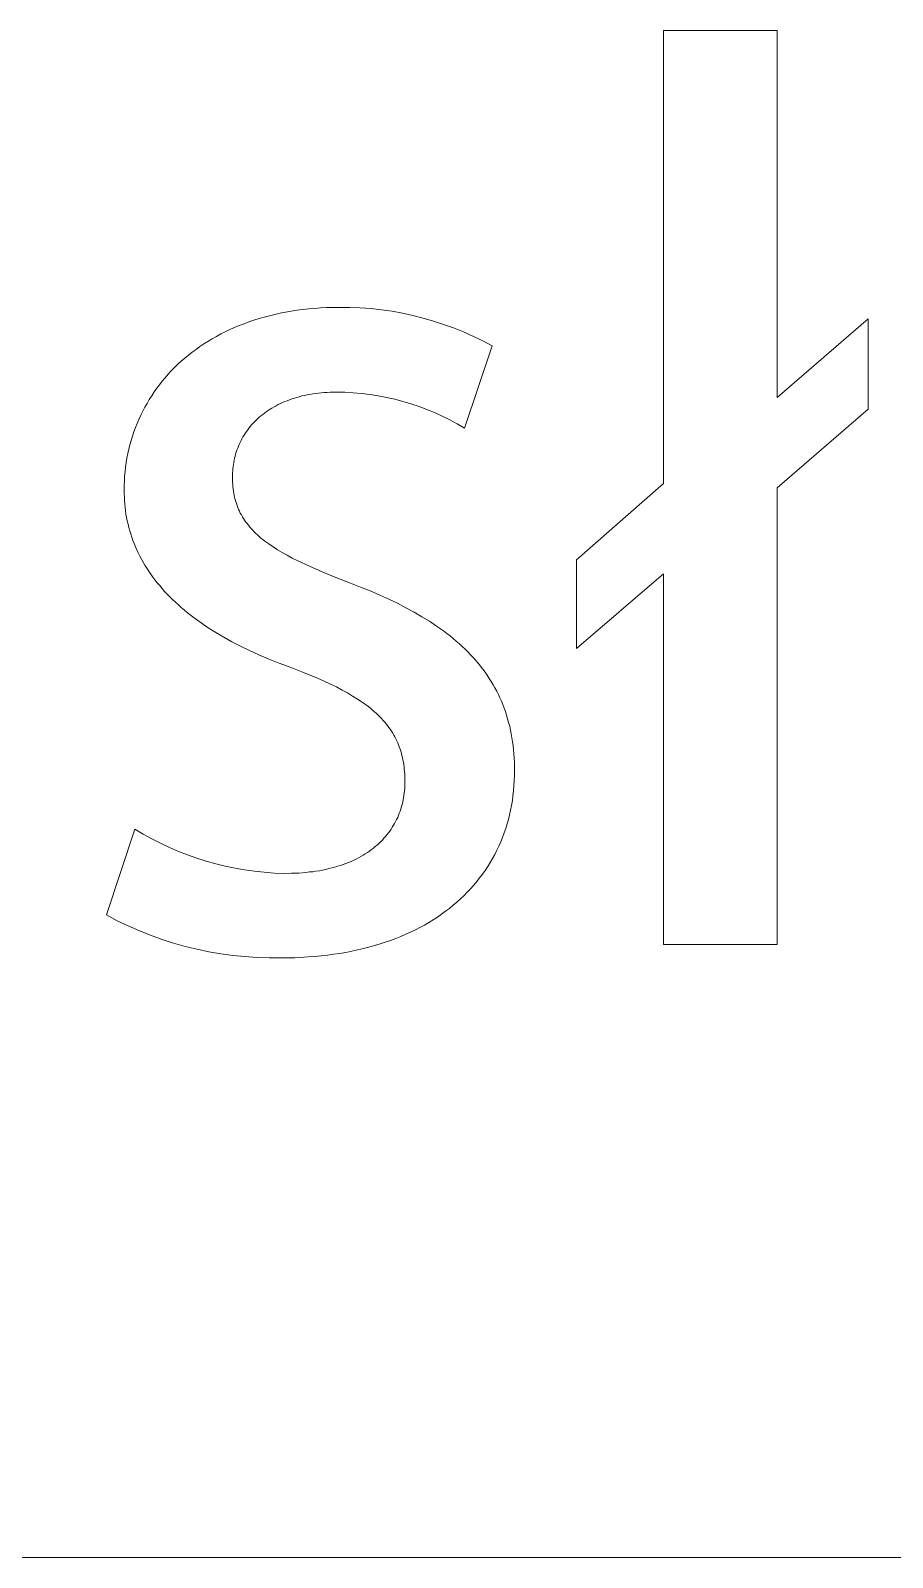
# Model space of a CAD drawing. Header units: millimetres. Extents: x -2542 to 6192, y -257 to 5845.
# Drawn here: x 4537.5 to 4596, y -256.6 to -152.9 of the extents above; entities that cross this region are included whole.
import ezdxf

# ---------------------------------------------------------------- set-up
doc = ezdxf.new("R2010")
doc.units = ezdxf.units.MM
doc.header["$MEASUREMENT"] = 0
doc.layers.add('Domyślny', color=7, linetype='Continuous', true_color=0x000000)

msp = doc.modelspace()

# ---------------------------------------------------------------- linework, layer by layer
at = {"layer": 'Domyślny', "color": 18, "lineweight": 15, "true_color": 0x000000}
for p, q in [((4580.5, -183.64), (4580.5, -152.87)), ((4580.5, -152.87), (4588.21, -152.87)), ((4588.21, -152.87), (4588.21, -177.8)), ((4554.08, -172.15), (4554.45, -172.07)), ((4554.45, -172.07), (4554.82, -171.99)), ((4554.82, -171.99), (4555.2, -171.93)), ((4555.2, -171.93), (4555.59, -171.87)), ((4555.59, -171.87), (4555.98, -171.82)), ((4555.98, -171.82), (4556.38, -171.77)), ((4556.38, -171.77), (4556.78, -171.74)), ((4556.78, -171.74), (4557.19, -171.71)), ((4557.19, -171.71), (4557.6, -171.69)), ((4557.6, -171.69), (4558.02, -171.68)), ((4558.02, -171.68), (4558.44, -171.67)), ((4558.44, -171.67), (4559.17, -171.68)), ((4559.17, -171.68), (4559.89, -171.71)), ((4559.89, -171.71), (4560.61, -171.76)), ((4560.61, -171.76), (4561.33, -171.84)), ((4561.33, -171.84), (4562.05, -171.94)), ((4562.05, -171.94), (4562.76, -172.07)), ((4562.76, -172.07), (4563.47, -172.22)), ((4550.72, -173.33), (4551.02, -173.18)), ((4551.02, -173.18), (4551.34, -173.04)), ((4551.34, -173.04), (4551.66, -172.91)), ((4551.66, -172.91), (4551.99, -172.78)), ((4551.99, -172.78), (4552.32, -172.66)), ((4552.32, -172.66), (4552.66, -172.54)), ((4552.66, -172.54), (4553.01, -172.43)), ((4553.01, -172.43), (4553.36, -172.33)), ((4553.36, -172.33), (4553.72, -172.24)), ((4553.72, -172.24), (4554.08, -172.15)), ((4563.47, -172.22), (4564.17, -172.4)), ((4564.17, -172.4), (4564.87, -172.6)), ((4564.87, -172.6), (4565.55, -172.83)), ((4565.55, -172.83), (4566.23, -173.07)), ((4566.23, -173.07), (4566.9, -173.34)), ((4588.21, -177.8), (4594.4, -172.44)), ((4594.4, -172.44), (4594.4, -178.58)), ((4548.99, -174.34), (4549.26, -174.16)), ((4549.26, -174.16), (4549.54, -173.98)), ((4549.54, -173.98), (4549.82, -173.81)), ((4549.82, -173.81), (4550.12, -173.64)), ((4550.12, -173.64), (4550.41, -173.48)), ((4550.41, -173.48), (4550.72, -173.33)), ((4566.9, -173.34), (4567.57, -173.64)), ((4567.57, -173.64), (4568.22, -173.95)), ((4568.22, -173.95), (4568.86, -174.29)), ((4547.73, -175.33), (4547.97, -175.12)), ((4547.97, -175.12), (4548.22, -174.92)), ((4548.22, -174.92), (4548.47, -174.72)), ((4548.47, -174.72), (4548.73, -174.53)), ((4548.73, -174.53), (4548.99, -174.34)), ((4568.86, -174.29), (4566.97, -179.88)), ((4546.64, -176.45), (4546.84, -176.21)), ((4546.84, -176.21), (4547.05, -175.99)), ((4547.05, -175.99), (4547.27, -175.76)), ((4547.27, -175.76), (4547.5, -175.54)), ((4547.5, -175.54), (4547.73, -175.33)), ((4545.89, -177.42), (4546.06, -177.17)), ((4546.06, -177.17), (4546.25, -176.93)), ((4546.25, -176.93), (4546.44, -176.68)), ((4546.44, -176.68), (4546.64, -176.45)), ((4545.25, -178.46), (4545.4, -178.2)), ((4545.4, -178.2), (4545.55, -177.93)), ((4545.55, -177.93), (4545.72, -177.68)), ((4545.72, -177.68), (4545.89, -177.42)), ((4554.17, -178.35), (4554.03, -178.43)), ((4554.31, -178.28), (4554.17, -178.35)), ((4554.46, -178.2), (4554.31, -178.28)), ((4554.61, -178.14), (4554.46, -178.2)), ((4554.76, -178.07), (4554.61, -178.14)), ((4554.92, -178.01), (4554.76, -178.07)), ((4555.08, -177.95), (4554.92, -178.01)), ((4555.24, -177.89), (4555.08, -177.95)), ((4555.41, -177.84), (4555.24, -177.89)), ((4555.57, -177.79), (4555.41, -177.84)), ((4555.75, -177.74), (4555.57, -177.79)), ((4555.92, -177.69), (4555.75, -177.74)), ((4556.1, -177.65), (4555.92, -177.69)), ((4556.28, -177.62), (4556.1, -177.65)), ((4556.47, -177.58), (4556.28, -177.62)), ((4556.66, -177.55), (4556.47, -177.58)), ((4556.85, -177.52), (4556.66, -177.55)), ((4557.04, -177.5), (4556.85, -177.52)), ((4557.24, -177.48), (4557.04, -177.5)), ((4557.44, -177.46), (4557.24, -177.48)), ((4557.64, -177.45), (4557.44, -177.46)), ((4557.85, -177.44), (4557.64, -177.45)), ((4558.06, -177.43), (4557.85, -177.44)), ((4558.27, -177.43), (4558.06, -177.43)), ((4558.84, -177.44), (4558.27, -177.43)), ((4559.41, -177.47), (4558.84, -177.44)), ((4559.98, -177.52), (4559.41, -177.47)), ((4560.55, -177.59), (4559.98, -177.52)), ((4561.11, -177.68), (4560.55, -177.59)), ((4561.68, -177.79), (4561.11, -177.68)), ((4562.23, -177.91), (4561.68, -177.79)), ((4562.79, -178.06), (4562.23, -177.91)), ((4563.33, -178.22), (4562.79, -178.06)), ((4563.88, -178.4), (4563.33, -178.22)), ((4544.73, -179.56), (4544.85, -179.28)), ((4544.85, -179.28), (4544.97, -179)), ((4544.97, -179), (4545.11, -178.73)), ((4545.11, -178.73), (4545.25, -178.46)), ((4552.81, -179.34), (4552.7, -179.44)), ((4552.91, -179.24), (4552.81, -179.34)), ((4553.02, -179.14), (4552.91, -179.24)), ((4553.14, -179.04), (4553.02, -179.14)), ((4553.26, -178.94), (4553.14, -179.04)), ((4553.38, -178.85), (4553.26, -178.94)), ((4553.5, -178.76), (4553.38, -178.85)), ((4553.63, -178.67), (4553.5, -178.76)), ((4553.76, -178.59), (4553.63, -178.67)), ((4553.89, -178.51), (4553.76, -178.59)), ((4554.03, -178.43), (4553.89, -178.51)), ((4564.41, -178.6), (4563.88, -178.4)), ((4564.94, -178.82), (4564.41, -178.6)), ((4565.46, -179.06), (4564.94, -178.82)), ((4565.97, -179.31), (4565.46, -179.06)), ((4566.47, -179.59), (4565.97, -179.31)), ((4594.4, -178.58), (4588.21, -183.93)), ((4544.32, -180.71), (4544.41, -180.42)), ((4544.41, -180.42), (4544.51, -180.13)), ((4544.51, -180.13), (4544.61, -179.84)), ((4544.61, -179.84), (4544.73, -179.56)), ((4552, -180.35), (4551.92, -180.47)), ((4552.07, -180.23), (4552, -180.35)), ((4552.15, -180.11), (4552.07, -180.23)), ((4552.24, -180), (4552.15, -180.11)), ((4552.32, -179.88), (4552.24, -180)), ((4552.41, -179.77), (4552.32, -179.88)), ((4552.51, -179.66), (4552.41, -179.77)), ((4552.6, -179.55), (4552.51, -179.66)), ((4552.7, -179.44), (4552.6, -179.55)), ((4566.97, -179.88), (4566.47, -179.59)), ((4544.1, -181.6), (4544.17, -181.3)), ((4544.17, -181.3), (4544.24, -181.01)), ((4544.24, -181.01), (4544.32, -180.71)), ((4551.51, -181.37), (4551.46, -181.51)), ((4551.56, -181.24), (4551.51, -181.37)), ((4551.61, -181.11), (4551.56, -181.24)), ((4551.67, -180.98), (4551.61, -181.11)), ((4551.72, -180.85), (4551.67, -180.98)), ((4551.79, -180.72), (4551.72, -180.85)), ((4551.85, -180.6), (4551.79, -180.72)), ((4551.92, -180.47), (4551.85, -180.6)), ((4543.94, -182.52), (4543.99, -182.21)), ((4543.99, -182.21), (4544.04, -181.91)), ((4544.04, -181.91), (4544.1, -181.6)), ((4551.25, -182.49), (4551.23, -182.63)), ((4551.27, -182.34), (4551.25, -182.49)), ((4551.29, -182.2), (4551.27, -182.34)), ((4551.32, -182.06), (4551.29, -182.2)), ((4551.35, -181.92), (4551.32, -182.06)), ((4551.38, -181.78), (4551.35, -181.92)), ((4551.42, -181.64), (4551.38, -181.78)), ((4551.46, -181.51), (4551.42, -181.64)), ((4543.85, -183.77), (4543.86, -183.46)), ((4543.86, -183.46), (4543.88, -183.14)), ((4543.88, -183.14), (4543.91, -182.83)), ((4543.91, -182.83), (4543.94, -182.52)), ((4551.21, -182.92), (4551.2, -183.07)), ((4551.2, -183.07), (4551.2, -183.22)), ((4551.2, -183.22), (4551.2, -183.38)), ((4551.2, -183.38), (4551.21, -183.54)), ((4551.22, -182.78), (4551.21, -182.92)), ((4551.21, -183.54), (4551.22, -183.7)), ((4551.23, -182.63), (4551.22, -182.78)), ((4543.84, -184.09), (4543.85, -183.77)), ((4543.85, -184.33), (4543.84, -184.09)), ((4543.86, -184.56), (4543.85, -184.33)), ((4543.87, -184.8), (4543.86, -184.56)), ((4551.22, -183.7), (4551.23, -183.85)), ((4551.23, -183.85), (4551.25, -184)), ((4551.25, -184), (4551.27, -184.15)), ((4551.27, -184.15), (4551.29, -184.3)), ((4551.29, -184.3), (4551.32, -184.44)), ((4551.32, -184.44), (4551.35, -184.59)), ((4551.35, -184.59), (4551.39, -184.73)), ((4574.57, -188.82), (4580.5, -183.64)), ((4588.21, -183.93), (4588.21, -214.94)), ((4543.89, -185.03), (4543.87, -184.8)), ((4543.91, -185.26), (4543.89, -185.03)), ((4543.94, -185.49), (4543.91, -185.26)), ((4543.97, -185.72), (4543.94, -185.49)), ((4551.39, -184.73), (4551.43, -184.86)), ((4551.43, -184.86), (4551.47, -185)), ((4551.47, -185), (4551.52, -185.13)), ((4551.52, -185.13), (4551.57, -185.26)), ((4551.57, -185.26), (4551.62, -185.39)), ((4551.62, -185.39), (4551.68, -185.52)), ((4551.68, -185.52), (4551.74, -185.65)), ((4544.01, -185.95), (4543.97, -185.72)), ((4544.06, -186.17), (4544.01, -185.95)), ((4544.11, -186.4), (4544.06, -186.17)), ((4544.17, -186.62), (4544.11, -186.4)), ((4544.23, -186.84), (4544.17, -186.62)), ((4551.74, -185.65), (4551.81, -185.77)), ((4551.81, -185.77), (4551.88, -185.89)), ((4551.88, -185.89), (4551.95, -186.01)), ((4551.95, -186.01), (4552.03, -186.13)), ((4552.03, -186.13), (4552.11, -186.25)), ((4552.11, -186.25), (4552.2, -186.36)), ((4552.2, -186.36), (4552.29, -186.47)), ((4552.29, -186.47), (4552.38, -186.59)), ((4552.38, -186.59), (4552.48, -186.7)), ((4544.29, -187.06), (4544.23, -186.84)), ((4544.37, -187.28), (4544.29, -187.06)), ((4544.44, -187.5), (4544.37, -187.28)), ((4544.53, -187.71), (4544.44, -187.5)), ((4552.48, -186.7), (4552.58, -186.81)), ((4552.58, -186.81), (4552.68, -186.91)), ((4552.68, -186.91), (4552.79, -187.02)), ((4552.79, -187.02), (4552.91, -187.13)), ((4552.91, -187.13), (4553.02, -187.23)), ((4553.02, -187.23), (4553.14, -187.34)), ((4553.14, -187.34), (4553.27, -187.44)), ((4553.27, -187.44), (4553.4, -187.54)), ((4553.4, -187.54), (4553.53, -187.64)), ((4553.53, -187.64), (4553.67, -187.74)), ((4544.61, -187.93), (4544.53, -187.71)), ((4544.71, -188.14), (4544.61, -187.93)), ((4544.81, -188.35), (4544.71, -188.14)), ((4544.91, -188.56), (4544.81, -188.35)), ((4545.02, -188.77), (4544.91, -188.56)), ((4553.67, -187.74), (4553.96, -187.94)), ((4553.96, -187.94), (4554.26, -188.13)), ((4554.26, -188.13), (4554.58, -188.32)), ((4554.58, -188.32), (4554.92, -188.51)), ((4554.92, -188.51), (4555.27, -188.7)), ((4555.27, -188.7), (4555.64, -188.89)), ((4545.14, -188.98), (4545.02, -188.77)), ((4545.26, -189.18), (4545.14, -188.98)), ((4545.38, -189.39), (4545.26, -189.18)), ((4545.52, -189.59), (4545.38, -189.39)), ((4545.65, -189.79), (4545.52, -189.59)), ((4555.64, -188.89), (4556.44, -189.26)), ((4556.44, -189.26), (4557.3, -189.64)), ((4557.3, -189.64), (4558.23, -190.02)), ((4574.57, -194.84), (4574.57, -188.82)), ((4545.8, -189.99), (4545.65, -189.79)), ((4545.94, -190.18), (4545.8, -189.99)), ((4546.1, -190.38), (4545.94, -190.18)), ((4546.26, -190.57), (4546.1, -190.38)), ((4546.42, -190.77), (4546.26, -190.57)), ((4546.59, -190.96), (4546.42, -190.77)), ((4558.23, -190.02), (4559.23, -190.4)), ((4559.23, -190.4), (4559.91, -190.67)), ((4559.91, -190.67), (4560.57, -190.93)), ((4580.5, -189.78), (4574.57, -194.84)), ((4580.5, -214.94), (4580.5, -189.78)), ((4546.77, -191.14), (4546.59, -190.96)), ((4546.95, -191.33), (4546.77, -191.14)), ((4547.14, -191.52), (4546.95, -191.33)), ((4547.33, -191.7), (4547.14, -191.52)), ((4547.53, -191.88), (4547.33, -191.7)), ((4560.57, -190.93), (4561.21, -191.21)), ((4561.21, -191.21), (4561.82, -191.49)), ((4561.82, -191.49), (4562.42, -191.77)), ((4562.42, -191.77), (4562.99, -192.07)), ((4547.73, -192.06), (4547.53, -191.88)), ((4547.94, -192.24), (4547.73, -192.06)), ((4548.16, -192.42), (4547.94, -192.24)), ((4548.6, -192.76), (4548.16, -192.42)), ((4549.07, -193.1), (4548.6, -192.76)), ((4562.99, -192.07), (4563.54, -192.37)), ((4563.54, -192.37), (4564.07, -192.68)), ((4564.07, -192.68), (4564.59, -192.99)), ((4549.56, -193.44), (4549.07, -193.1)), ((4550.08, -193.76), (4549.56, -193.44)), ((4550.61, -194.08), (4550.08, -193.76)), ((4564.59, -192.99), (4565.07, -193.32)), ((4565.07, -193.32), (4565.54, -193.65)), ((4565.54, -193.65), (4565.77, -193.82)), ((4565.77, -193.82), (4565.99, -193.99)), ((4551.17, -194.39), (4550.61, -194.08)), ((4551.76, -194.69), (4551.17, -194.39)), ((4552.36, -194.98), (4551.76, -194.69)), ((4565.99, -193.99), (4566.2, -194.17)), ((4566.2, -194.17), (4566.41, -194.34)), ((4566.41, -194.34), (4566.62, -194.52)), ((4566.62, -194.52), (4566.82, -194.7)), ((4566.82, -194.7), (4567.01, -194.89)), ((4567.01, -194.89), (4567.2, -195.07)), ((4552.99, -195.27), (4552.36, -194.98)), ((4553.64, -195.55), (4552.99, -195.27)), ((4554.32, -195.81), (4553.64, -195.55)), ((4555.01, -196.07), (4554.32, -195.81)), ((4567.2, -195.07), (4567.38, -195.26)), ((4567.38, -195.26), (4567.56, -195.45)), ((4567.56, -195.45), (4567.73, -195.65)), ((4567.73, -195.65), (4567.9, -195.84)), ((4567.9, -195.84), (4568.06, -196.04)), ((4556.04, -196.47), (4555.01, -196.07)), ((4556.99, -196.86), (4556.04, -196.47)), ((4557.43, -197.06), (4556.99, -196.86)), ((4568.06, -196.04), (4568.22, -196.24)), ((4568.22, -196.24), (4568.37, -196.45)), ((4568.37, -196.45), (4568.51, -196.66)), ((4568.51, -196.66), (4568.65, -196.87)), ((4568.65, -196.87), (4568.78, -197.08)), ((4557.86, -197.26), (4557.43, -197.06)), ((4558.27, -197.45), (4557.86, -197.26)), ((4558.65, -197.66), (4558.27, -197.45)), ((4559.02, -197.86), (4558.65, -197.66)), ((4559.37, -198.07), (4559.02, -197.86)), ((4559.71, -198.28), (4559.37, -198.07)), ((4568.78, -197.08), (4568.91, -197.3)), ((4568.91, -197.3), (4569.04, -197.51)), ((4569.04, -197.51), (4569.16, -197.74)), ((4569.16, -197.74), (4569.27, -197.96)), ((4569.27, -197.96), (4569.37, -198.19)), ((4560.02, -198.49), (4559.71, -198.28)), ((4560.17, -198.59), (4560.02, -198.49)), ((4560.32, -198.7), (4560.17, -198.59)), ((4560.46, -198.81), (4560.32, -198.7)), ((4560.6, -198.92), (4560.46, -198.81)), ((4560.73, -199.03), (4560.6, -198.92)), ((4560.86, -199.14), (4560.73, -199.03)), ((4569.37, -198.19), (4569.48, -198.42)), ((4569.48, -198.42), (4569.57, -198.65)), ((4569.57, -198.65), (4569.66, -198.89)), ((4569.66, -198.89), (4569.75, -199.13)), ((4560.99, -199.26), (4560.86, -199.14)), ((4561.11, -199.37), (4560.99, -199.26)), ((4561.22, -199.49), (4561.11, -199.37)), ((4561.33, -199.6), (4561.22, -199.49)), ((4561.44, -199.72), (4561.33, -199.6)), ((4561.55, -199.84), (4561.44, -199.72)), ((4561.65, -199.96), (4561.55, -199.84)), ((4561.74, -200.08), (4561.65, -199.96)), ((4561.84, -200.21), (4561.74, -200.08)), ((4569.75, -199.13), (4569.83, -199.37)), ((4569.83, -199.37), (4569.9, -199.62)), ((4569.9, -199.62), (4569.97, -199.87)), ((4569.97, -199.87), (4570.04, -200.12)), ((4570.04, -200.12), (4570.09, -200.38)), ((4561.92, -200.33), (4561.84, -200.21)), ((4562.01, -200.46), (4561.92, -200.33)), ((4562.09, -200.59), (4562.01, -200.46)), ((4562.16, -200.72), (4562.09, -200.59)), ((4562.24, -200.85), (4562.16, -200.72)), ((4562.31, -200.98), (4562.24, -200.85)), ((4562.37, -201.11), (4562.31, -200.98)), ((4562.43, -201.25), (4562.37, -201.11)), ((4570.09, -200.38), (4570.15, -200.64)), ((4570.15, -200.64), (4570.19, -200.9)), ((4570.19, -200.9), (4570.23, -201.17)), ((4570.23, -201.17), (4570.27, -201.44)), ((4562.49, -201.39), (4562.43, -201.25)), ((4562.54, -201.53), (4562.49, -201.39)), ((4562.59, -201.67), (4562.54, -201.53)), ((4562.64, -201.81), (4562.59, -201.67)), ((4562.68, -201.96), (4562.64, -201.81)), ((4562.72, -202.11), (4562.68, -201.96)), ((4562.76, -202.25), (4562.72, -202.11)), ((4570.27, -201.44), (4570.3, -201.72)), ((4570.3, -201.72), (4570.32, -201.99)), ((4570.32, -201.99), (4570.34, -202.28)), ((4562.79, -202.41), (4562.76, -202.25)), ((4562.82, -202.56), (4562.79, -202.41)), ((4562.84, -202.72), (4562.82, -202.56)), ((4562.86, -202.87), (4562.84, -202.72)), ((4562.88, -203.03), (4562.86, -202.87)), ((4562.9, -203.2), (4562.88, -203.03)), ((4562.91, -203.36), (4562.9, -203.2)), ((4570.34, -202.28), (4570.36, -202.56)), ((4570.36, -202.56), (4570.37, -202.85)), ((4570.37, -203.14), (4570.36, -203.49)), ((4570.37, -202.85), (4570.37, -203.14)), ((4562.92, -203.53), (4562.91, -203.36)), ((4562.91, -204.35), (4562.92, -204.19)), ((4562.92, -203.7), (4562.92, -203.53)), ((4562.92, -203.87), (4562.92, -203.7)), ((4562.92, -204.03), (4562.92, -203.87)), ((4562.92, -204.19), (4562.92, -204.03)), ((4570.33, -204.17), (4570.3, -204.51)), ((4570.35, -203.83), (4570.33, -204.17)), ((4570.36, -203.49), (4570.35, -203.83)), ((4562.73, -205.43), (4562.77, -205.28)), ((4562.77, -205.28), (4562.8, -205.13)), ((4562.8, -205.13), (4562.83, -204.98)), ((4562.83, -204.98), (4562.85, -204.82)), ((4562.85, -204.82), (4562.88, -204.67)), ((4562.88, -204.67), (4562.89, -204.51)), ((4562.89, -204.51), (4562.91, -204.35)), ((4570.22, -205.17), (4570.16, -205.5)), ((4570.26, -204.84), (4570.22, -205.17)), ((4570.3, -204.51), (4570.26, -204.84)), ((4562.36, -206.45), (4562.43, -206.31)), ((4562.43, -206.31), (4562.49, -206.16)), ((4562.49, -206.16), (4562.54, -206.02)), ((4562.54, -206.02), (4562.6, -205.88)), ((4562.6, -205.88), (4562.65, -205.73)), ((4562.65, -205.73), (4562.69, -205.58)), ((4562.69, -205.58), (4562.73, -205.43)), ((4570.03, -206.14), (4569.95, -206.45)), ((4570.1, -205.82), (4570.03, -206.14)), ((4570.16, -205.5), (4570.1, -205.82)), ((4542.65, -212.94), (4544.57, -207.1)), ((4544.57, -207.1), (4545.15, -207.44)), ((4561.7, -207.49), (4561.8, -207.37)), ((4561.8, -207.37), (4561.89, -207.24)), ((4561.89, -207.24), (4561.98, -207.11)), ((4561.98, -207.11), (4562.06, -206.98)), ((4562.06, -206.98), (4562.15, -206.85)), ((4562.15, -206.85), (4562.22, -206.72)), ((4562.22, -206.72), (4562.29, -206.58)), ((4562.29, -206.58), (4562.36, -206.45)), ((4569.66, -207.37), (4569.55, -207.67)), ((4569.77, -207.07), (4569.66, -207.37)), ((4569.86, -206.76), (4569.77, -207.07)), ((4569.95, -206.45), (4569.86, -206.76)), ((4545.15, -207.44), (4545.73, -207.76)), ((4545.73, -207.76), (4546.32, -208.07)), ((4546.32, -208.07), (4546.93, -208.35)), ((4546.93, -208.35), (4547.54, -208.62)), ((4560.65, -208.5), (4560.78, -208.4)), ((4560.78, -208.4), (4560.91, -208.29)), ((4560.91, -208.29), (4561.04, -208.19)), ((4561.04, -208.19), (4561.16, -208.08)), ((4561.16, -208.08), (4561.28, -207.96)), ((4561.28, -207.96), (4561.39, -207.85)), ((4561.39, -207.85), (4561.5, -207.73)), ((4561.5, -207.73), (4561.6, -207.61)), ((4561.6, -207.61), (4561.7, -207.49)), ((4569.3, -208.26), (4569.17, -208.54)), ((4569.43, -207.97), (4569.3, -208.26)), ((4569.55, -207.67), (4569.43, -207.97)), ((4547.54, -208.62), (4548.16, -208.86)), ((4548.16, -208.86), (4548.79, -209.08)), ((4548.79, -209.08), (4549.43, -209.29)), ((4549.43, -209.29), (4550.07, -209.47)), ((4550.07, -209.47), (4550.72, -209.63)), ((4558.73, -209.51), (4558.91, -209.44)), ((4558.91, -209.44), (4559.09, -209.37)), ((4559.09, -209.37), (4559.26, -209.3)), ((4559.26, -209.3), (4559.44, -209.22)), ((4559.44, -209.22), (4559.6, -209.14)), ((4559.6, -209.14), (4559.76, -209.06)), ((4559.76, -209.06), (4559.92, -208.97)), ((4559.92, -208.97), (4560.08, -208.88)), ((4560.08, -208.88), (4560.23, -208.79)), ((4560.23, -208.79), (4560.37, -208.7)), ((4560.37, -208.7), (4560.51, -208.6)), ((4560.51, -208.6), (4560.65, -208.5)), ((4568.71, -209.38), (4568.55, -209.64)), ((4568.87, -209.1), (4568.71, -209.38)), ((4569.02, -208.83), (4568.87, -209.1)), ((4569.17, -208.54), (4569.02, -208.83)), ((4550.72, -209.63), (4551.38, -209.76)), ((4551.38, -209.76), (4552.03, -209.88)), ((4552.03, -209.88), (4552.7, -209.97)), ((4552.7, -209.97), (4553.36, -210.04)), ((4553.36, -210.04), (4554.03, -210.09)), ((4554.03, -210.09), (4554.69, -210.12)), ((4554.69, -210.12), (4555.21, -210.11)), ((4555.21, -210.11), (4555.71, -210.09)), ((4555.71, -210.09), (4556.19, -210.05)), ((4556.19, -210.05), (4556.43, -210.02)), ((4556.43, -210.02), (4556.66, -210)), ((4556.66, -210), (4556.88, -209.96)), ((4556.88, -209.96), (4557.11, -209.93)), ((4557.11, -209.93), (4557.32, -209.89)), ((4557.32, -209.89), (4557.54, -209.84)), ((4557.54, -209.84), (4557.75, -209.79)), ((4557.75, -209.79), (4557.95, -209.74)), ((4557.95, -209.74), (4558.15, -209.69)), ((4558.15, -209.69), (4558.35, -209.63)), ((4558.35, -209.63), (4558.54, -209.57)), ((4558.54, -209.57), (4558.73, -209.51)), ((4568, -210.42), (4567.8, -210.67)), ((4568.19, -210.17), (4568, -210.42)), ((4568.37, -209.91), (4568.19, -210.17)), ((4568.55, -209.64), (4568.37, -209.91)), ((4567.16, -211.39), (4566.94, -211.62)), ((4567.38, -211.16), (4567.16, -211.39)), ((4567.6, -210.92), (4567.38, -211.16)), ((4567.8, -210.67), (4567.6, -210.92)), ((4565.95, -212.49), (4565.68, -212.69)), ((4566.21, -212.28), (4565.95, -212.49)), ((4566.46, -212.06), (4566.21, -212.28)), ((4566.7, -211.85), (4566.46, -212.06)), ((4566.94, -211.62), (4566.7, -211.85)), ((4543.38, -213.33), (4542.65, -212.94)), ((4544.12, -213.68), (4543.38, -213.33)), ((4564.25, -213.62), (4563.94, -213.79)), ((4564.55, -213.44), (4564.25, -213.62)), ((4564.85, -213.26), (4564.55, -213.44)), ((4565.13, -213.08), (4564.85, -213.26)), ((4565.41, -212.89), (4565.13, -213.08)), ((4565.68, -212.69), (4565.41, -212.89)), ((4544.88, -214.02), (4544.12, -213.68)), ((4545.64, -214.32), (4544.88, -214.02)), ((4546.42, -214.6), (4545.64, -214.32)), ((4547.2, -214.85), (4546.42, -214.6)), ((4561.95, -214.67), (4561.59, -214.79)), ((4562.3, -214.53), (4561.95, -214.67)), ((4562.64, -214.4), (4562.3, -214.53)), ((4562.98, -214.25), (4562.64, -214.4)), ((4563.31, -214.1), (4562.98, -214.25)), ((4563.63, -213.95), (4563.31, -214.1)), ((4563.94, -213.79), (4563.63, -213.95)), ((4548, -215.07), (4547.2, -214.85)), ((4548.8, -215.27), (4548, -215.07)), ((4549.6, -215.44), (4548.8, -215.27)), ((4550.41, -215.58), (4549.6, -215.44)), ((4551.23, -215.69), (4550.41, -215.58)), ((4552.05, -215.77), (4551.23, -215.69)), ((4557.66, -215.67), (4557.23, -215.71)), ((4558.08, -215.61), (4557.66, -215.67)), ((4558.5, -215.55), (4558.08, -215.61)), ((4558.91, -215.48), (4558.5, -215.55)), ((4559.31, -215.4), (4558.91, -215.48)), ((4559.71, -215.31), (4559.31, -215.4)), ((4560.1, -215.22), (4559.71, -215.31)), ((4560.48, -215.12), (4560.1, -215.22)), ((4560.86, -215.02), (4560.48, -215.12)), ((4561.23, -214.91), (4560.86, -215.02)), ((4561.59, -214.79), (4561.23, -214.91)), ((4588.21, -214.94), (4580.5, -214.94)), ((4552.87, -215.83), (4552.05, -215.77)), ((4553.69, -215.85), (4552.87, -215.83)), ((4554.52, -215.85), (4553.69, -215.85)), ((4555.45, -215.84), (4554.52, -215.85)), ((4556.35, -215.79), (4555.45, -215.84)), ((4556.79, -215.76), (4556.35, -215.79)), ((4557.23, -215.71), (4556.79, -215.76)), ((6183.9, -256.57), (-2541.7, -256.57)), ((6183.9, -256.57), (2891.58, -256.57))]:
    msp.add_line(p, q, dxfattribs=at)

doc.saveas('drawing.dxf')
